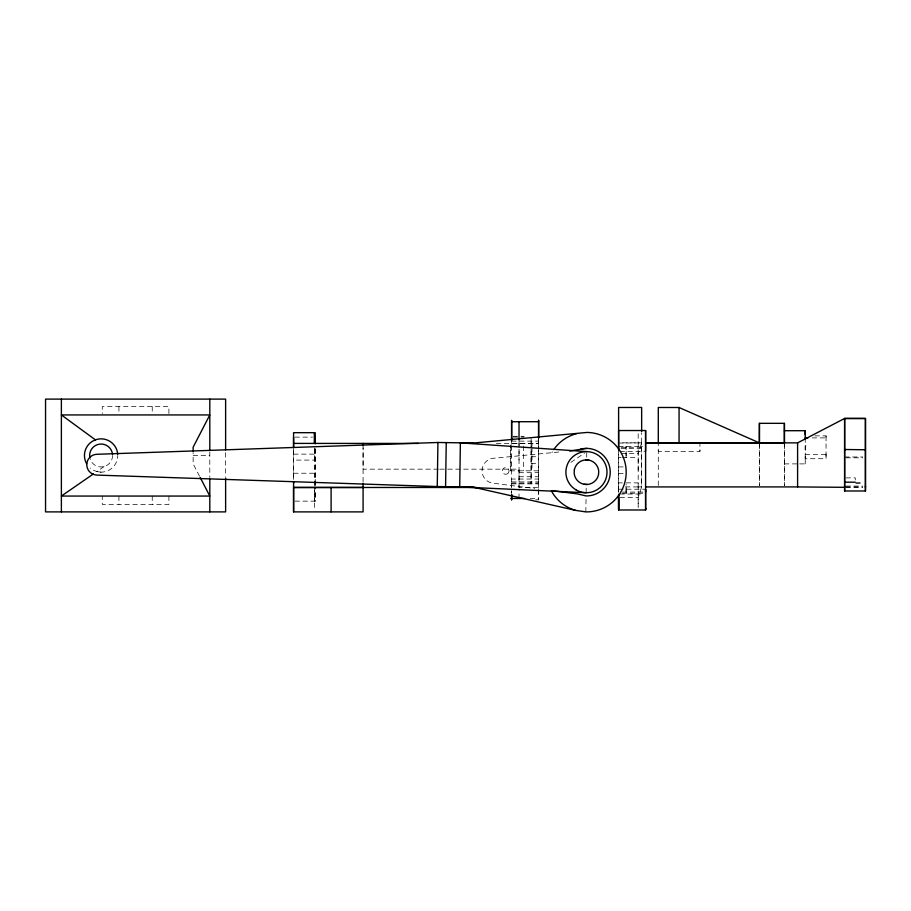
<?xml version="1.0" encoding="UTF-8"?>
<svg xmlns="http://www.w3.org/2000/svg" width="911" height="911" viewBox="0 0 911 911"><rect width="100%" height="100%" fill="white"/><g stroke="black" fill="none" stroke-linecap="round" stroke-linejoin="round"><path stroke-width="0.68" stroke-dasharray="4.55 3.42" d="M314.397 490.209L314.397 501.141L315.217 501.141L315.217 486.986M314.397 460.078L314.375 448.007M315.217 485.563L315.206 448.007M363.09 481.839L363.09 447.688M510.798 446.128L510.798 470.828L538.617 470.828M511.618 490.699L511.618 493.227L511.629 479.038L538.606 479.038M511.618 445.695L511.618 486.804M511.618 444.329L511.618 439.489M519.031 498.465L519.031 488.956M519.031 487.601L519.031 440.548M531.113 449.339L531.113 483.866L531.113 451.161M531.113 446.959L531.113 439.489M535.77 499.809L538.606 499.809L538.606 439.489M618.615 490.847L618.615 453.826M626.108 487.066L626.108 494.035L626.108 484.14M626.108 457.629L626.108 446.47L626.108 458.358M638.178 470.247L638.19 431.882M618.603 443.042L641.651 442.871L638.178 453.587L638.19 507.268L638.178 497.657L641.64 486.907L641.651 442.848L619.958 442.848M658.277 485.517L658.289 442.871M658.289 450.159L658.289 451.378L699.933 451.378L699.933 444.272M784.405 444.409L784.394 485.54L784.405 444.283M799.676 463.893L805.222 463.893L805.222 453.006M814.946 435.868L826.049 435.868L826.049 440.719M826.049 453.883L826.049 458.723L805.222 458.734M585.841 511.891L586.069 497.269M586.126 492.714L586.24 485.768M586.684 457.163L586.741 453.006M551.964 452.676L552.351 451.776M104.07 466.591L96.794 471.602L92.774 469.928A16.66 16.66 0 0 1 90.121 468.026M570.89 462.378L584.498 453.154M558.75 452.027L494.867 458.142A12.617 12.617 0 0 0 482.056 470.566A12.617 12.617 0 0 0 494.479 483.377L534.723 488.478M513.018 436.301L524.155 436.301M294.925 437.132L312.519 437.132M513.018 437.086L524.155 437.121M812.168 437.895L826.049 437.895M511.629 441.129L538.606 441.129M496.358 443.441L538.617 443.418L510.672 443.418L510.672 447.529M806.053 445.855L805.222 445.855L805.222 450.193M618.615 446.47L642.813 446.47M621.108 447.278L642.813 447.255M621.108 448.417L642.813 448.417M619.958 451.366L645.592 451.298M621.404 453.587L638.178 453.587M293.57 454.145L315.217 454.145M805.222 454.68L826.049 454.68M193.143 455.5L209.803 455.5M531.113 456.753L538.606 456.753M844.622 456.98L862.671 456.98M618.615 457.629L621.108 457.629M622.361 457.629L638.178 457.629M846.012 457.812L862.671 457.812M314.363 459.155L315.183 459.155L315.229 460.078L293.57 460.089M531.113 463.414L538.606 463.414M784.405 463.893L798.287 463.893M618.615 466.922L626.108 466.922M438.362 469.165L363.09 469.154L363.09 447.483M439.774 469.165L519.031 469.165L519.042 487.487L538.617 487.487M519.042 472.695L538.606 472.695M293.57 473.23L315.229 473.23M618.615 473.583L623.602 473.583M519.042 476.738L538.606 476.738M845.955 477.899L855.27 477.899L855.27 480.04M511.618 481.908L538.606 481.908M855.736 482.693L862.671 482.693M622.361 482.864L618.615 482.864L618.615 492.077M626.108 482.864L638.178 482.864L638.19 489.207M511.618 483.058L538.606 483.058M855.736 483.525L862.671 483.525M511.618 483.866L538.606 483.866M846.012 486.075L862.671 486.075M638.178 486.907L641.64 486.907L641.651 432.953M845.659 486.941L862.671 486.941M625.379 486.907L641.651 486.93M846.012 487.317L862.671 487.317M618.615 489.207L645.592 489.207M622.361 492.077L642.813 492.077M622.361 493.227L642.813 493.227M619.867 494.035L642.813 494.035M620.004 497.657L638.178 497.657M530.225 498.465L538.606 498.465M294.959 501.141L315.229 501.141L315.217 490.004M510.672 470.828L510.672 448.895M101.11 472.16L96.794 471.602A16.66 16.66 0 0 0 117.758 455.5M199.543 476.225L193.143 463.824L193.143 452.721M315.229 479.368L315.229 479.96M826.049 435.868L826.049 458.734M805.222 456.263L805.222 456.855M538.606 438.248L538.606 447.46M531.113 438.248L531.113 447.46M519.031 441.129L519.042 447.46M805.222 437.906L805.222 463.893M699.933 450.159L699.933 451.241M618.615 450.387L618.615 492.282M538.606 439.353L538.606 488.182M538.606 489.446L538.606 499.809M532.001 443.418L532.001 446.162M532.001 447.529L532.001 470.828M523.666 446.162L523.666 470.828M519.042 449.157L519.042 460.078M315.217 448.611L315.217 488.615M314.397 449.112L314.397 485.563M314.397 486.986L314.397 510.547M225.621 452.676L225.621 476.647M209.803 451.947L209.803 477.558M168.899 413.548L168.899 406.613L102.271 406.613L102.271 413.548M168.899 496.062L168.899 504.387L102.271 504.387L102.271 496.062M152.239 406.613L152.239 413.548M152.239 496.062L152.239 504.387M118.931 406.613L118.931 413.548M118.931 496.062L118.931 504.387M112.577 455.5A11.479 11.479 0 0 1 90.018 458.472M293.57 448.611L293.57 479.96L293.57 448.611M759.41 444.295L759.41 485.517L759.421 444.283M507.985 473.321L507.29 473.834A3.337 3.337 0 0 1 503.954 473.788L503.271 473.253A3.337 3.337 0 0 1 503.35 468.539A3.337 3.337 0 0 1 508.053 468.607A3.337 3.337 0 0 1 507.985 473.321"/><path stroke-width="1.37" d="M293.581 511.891L293.581 487.476L363.09 487.476L363.09 511.891L293.581 511.891L293.581 481.782M293.57 483.035L293.57 482.261M293.57 447.415L293.581 432.679L315.229 432.679L315.229 443.851L315.217 437.132L315.229 437.918M314.318 443.406L314.329 432.679M363.09 487.487L363.09 483.251M511.618 440.218L511.618 420.358L511.629 440.548M538.606 437.474L538.606 420.358L538.606 438.248M618.615 449.522L618.615 430.527L645.603 430.527L645.603 509.978L618.615 509.978L618.615 494.229M645.592 451.298L645.603 430.527M658.289 442.962L658.289 407.49L679.071 407.502L759.41 442.883L759.421 423.33L784.405 423.33L784.405 442.871L645.899 442.871L797.603 442.871L844.622 418.468L865.45 418.468L865.45 490.995L844.622 490.995L844.622 418.468L865.45 418.479L865.45 490.995M679.059 442.871L679.071 407.502M759.41 442.883L759.421 423.33M784.405 443.019L784.405 431.643M784.405 431.336L784.405 423.342M645.899 486.93L797.592 486.918L797.603 442.86M805.222 434.536L805.222 430.709L784.405 430.709M844.622 450.683L844.622 449.51L865.45 449.749M472.923 487.089L437.257 486.542L437.929 442.484L473.595 443.031L587.06 432.44A39.731 39.731 0 0 1 626.176 472.775A39.731 39.731 0 0 1 585.841 511.891L575.581 510.376L472.923 487.089L463.688 486.93M445.581 486.668L446.242 442.655M586.126 492.714L459.713 486.907L460.374 442.86L473.595 443.031M93.366 473.971L61.379 496.062L209.803 496.062L200.192 477.466M586.809 448.383L569.626 450.979M437.929 442.484L97.34 454.27A10.408 10.408 0 0 0 86.773 464.53A10.408 10.408 0 0 0 97.022 475.098L437.257 486.542M511.618 421.713L538.606 421.713M805.222 437.895L808 437.895M293.57 443.406L418.388 443.429M844.622 482.192L855.27 482.192M797.603 486.93L844.622 487.317M293.581 487.476L476.499 487.487M510.786 498.465L524.622 498.465M645.603 508.623L646.434 508.623M585.557 459.873L588.768 460.066M584.122 484.253L587.333 484.447M460.374 442.86L586.764 451.617M95.518 439.933L61.379 414.938L209.803 414.938L193.143 447.176L193.143 451.332M844.622 486.075L844.622 486.93M865.45 486.087L865.45 487.317M645.603 492.077L645.592 489.207L645.603 509.978M618.615 497.657L618.615 508.623M511.618 438.248L511.618 440.172M331.103 487.431L331.103 511.88M844.622 418.468L844.622 490.995M805.222 430.709L805.222 439.034M641.651 431.598L641.651 407.468L618.603 407.479L618.615 450.387M618.615 494.969L618.615 509.978M519.031 421.713L519.031 440.218M363.09 443.418L363.09 446.128M293.57 437.132L293.57 447.677M225.621 449.863L225.621 399.109L45.55 399.109L45.55 511.891L225.621 511.891L225.621 478.059M209.803 399.109L209.803 449.909M209.803 479.277L209.803 511.891M61.379 399.109L61.379 511.891M575.581 510.376A39.731 39.731 0 0 1 551.747 491.496L551.383 490.585L577.232 493.864L586.08 495.937A23.777 23.777 0 0 0 610.074 469.416A23.777 23.777 0 0 0 580.649 449.1M553.751 449.601A39.731 39.731 0 0 1 576.754 433.636M86.682 463.824A16.66 16.66 0 0 1 92.774 441.072L96.794 439.409A16.66 16.66 0 0 1 117.724 454.418M89.802 457.493A11.479 11.479 0 0 1 99.606 444.124A11.479 11.479 0 0 1 112.543 454.498M511.618 494.491L511.618 499.809L511.618 494.491M574.351 469.837L574.158 473.048A12.321 12.321 0 0 0 598.55 474.483L598.732 471.272A12.321 12.321 0 0 0 574.351 469.837M575.9 489.799A20.554 20.554 0 0 0 606.999 472.479A20.554 20.554 0 0 0 576.447 454.202A20.554 20.554 0 0 0 575.9 489.799"/></g></svg>
